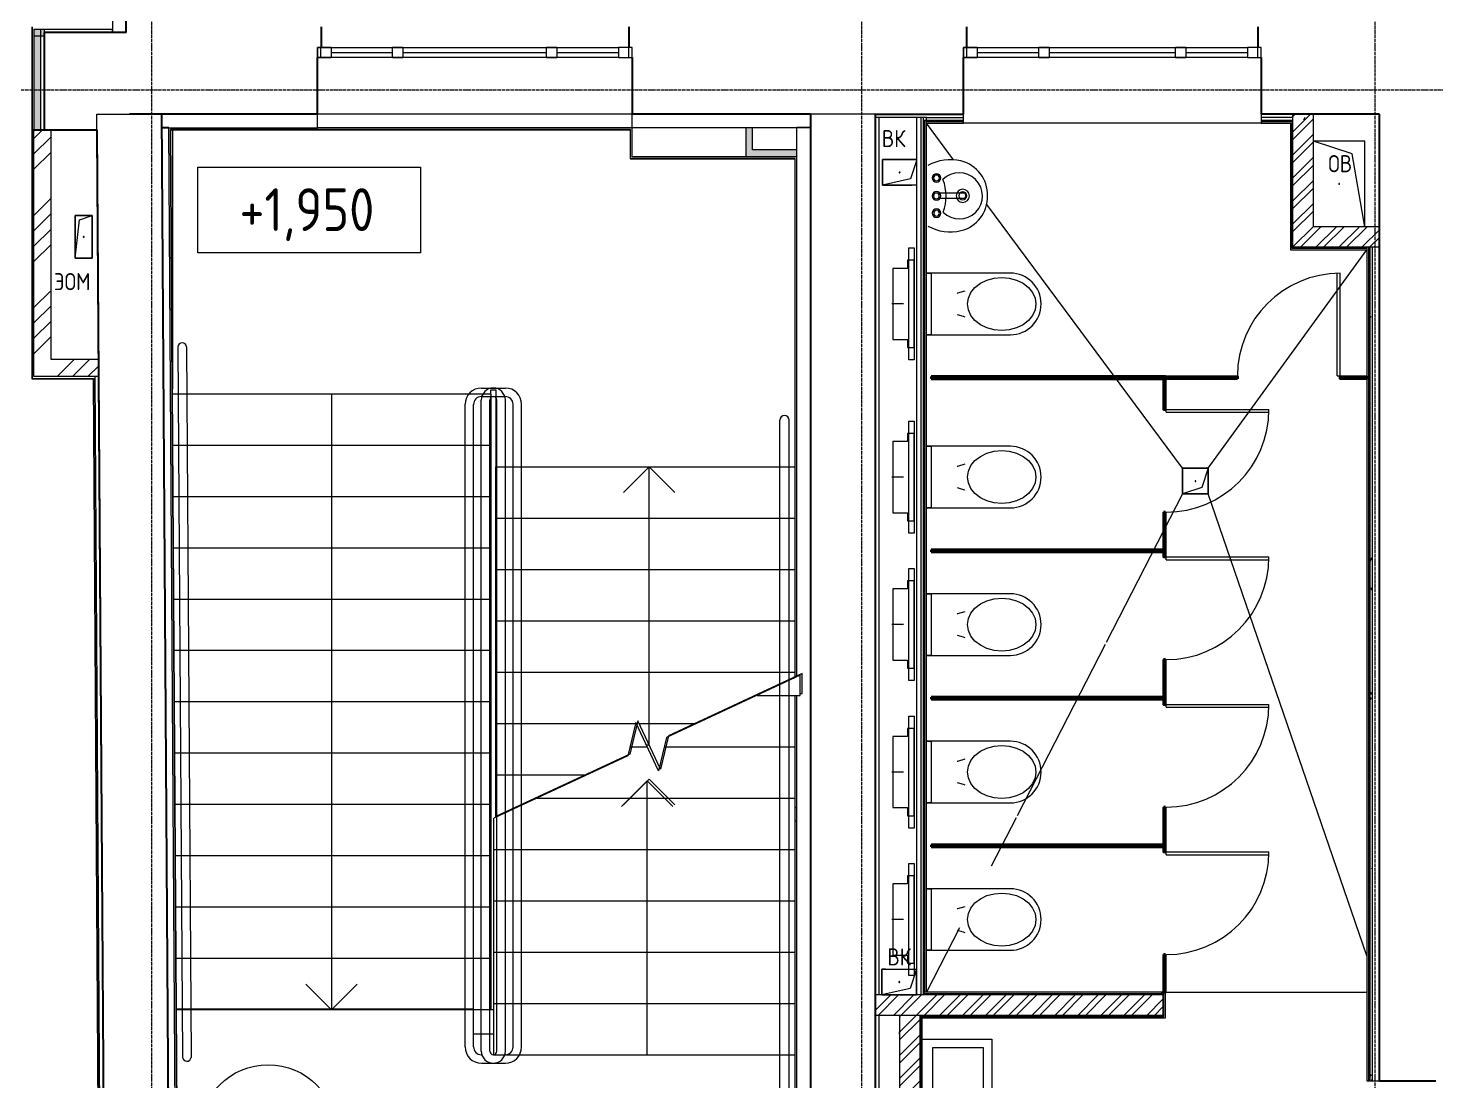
# Model space of a CAD drawing. Header units: millimetres. Extents: x -42533 to 645315, y 3457 to 82611.
# Drawn here: x 152617 to 160845, y 45948 to 52100 of the extents above; entities that cross this region are included whole.
import ezdxf

# ---------------------------------------------------------------- set-up
doc = ezdxf.new("R2010")
doc.units = ezdxf.units.MM
doc.linetypes.add('ADSK_Линия сетки', pattern=[25, 20, -2.5, 0, -2.5])
for name, color, linetype, lineweight in [('_ Окна', 7, 'Continuous', 9), ('Аннотация', 7, 'Continuous', 18), ('Двери', 7, 'Continuous', 9), ('Двери открывание', 7, 'Continuous', 9), ('Лестницы', 7, 'Continuous', 9), ('Обобщенные модели', 7, 'Continuous', 18), ('Окна', 7, 'Continuous', 9), ('Оси', 253, 'Continuous', 9), ('Отметки', 7, 'Continuous', 9), ('Перекрытие', 7, 'Continuous', 18), ('Сантехника', 7, 'Continuous', 18), ('Стены внутренние', 7, 'Continuous', 18), ('Стены несущие', 7, 'Continuous', 30), ('Стены отделка', 7, 'Continuous', 30), ('Стены штриховка', 7, 'Continuous', 9), ('Стрелки вверх', 7, 'Continuous', 18), ('ШТРИХОВКА', 252, 'Continuous', 15)]:
    doc.layers.add(name, color=color, linetype=linetype, lineweight=lineweight)
doc.layers.add('Линии', color=7, linetype='Continuous', lineweight=9, true_color=0x00a600)
doc.styles.add('GOST Common_1', font='GOST_Common.ttf', dxfattribs={"width": 0.9, "height": 250})
doc.styles.add('GOST Common_5', font='GOST_Common.ttf', dxfattribs={"width": 0.9, "height": 200})
pattern_1 = [(45, (686.36, 338.7), (-67.35192, 67.35192), []), (45, (731.26, 338.7), (-67.35192, 67.35192), [])]
pattern_2 = [(0, (686.36, 338.7), (406.4, 101.6), [33.528, -271.272, 33.528, -271.272, -1625.6]), (0, (686.36, 338.7), (406.4, 101.6), [-609.6, 33.528, -576.072, 33.528, -271.272, -711.2]), (0, (686.36, 338.7), (406.4, 101.6), [-1524, 33.528, -169.672, 33.528, -474.472]), (120, (838.76, 389.5), (-291.1882, 301.15272), [33.528, -271.272, 33.528, -271.272, -1625.6]), (120, (838.76, 389.5), (-291.1882, 301.15272), [-609.6, 33.528, -576.072, 33.528, -271.272, -711.2]), (120, (838.76, 389.5), (-291.1882, 301.15272), [-1524, 33.528, -169.672, 33.528, -474.472]), (240, (889.56, 592.7), (-115.2118, -402.75272), [33.528, -271.272, 33.528, -271.272, -1625.6]), (240, (889.56, 592.7), (-115.2118, -402.75272), [-609.6, 33.528, -576.072, 33.528, -271.272, -711.2]), (240, (889.56, 592.7), (-115.2118, -402.75272), [-1524, 33.528, -169.672, 33.528, -474.472])]

# ---------------------------------------------------------------- blocks, each defined once
blk = doc.blocks.new('План 2 этажа')
h = blk.add_hatch()
h.set_pattern_fill('ANSI32', color=8, scale=10)
h.set_pattern_definition(pattern_1)
h.paths.add_polyline_path([(10476.357, 19783.233), (10476.357, 20441.225), (10356.357, 20441.225), (10356.357, 19663.233), (10861.357, 19663.233), (10861.357, 19783.233)])
h = blk.add_hatch()
h.set_pattern_fill('ANSI34', color=8, scale=20)
h.set_pattern_definition([(45, (686.36, 338.7), (-269.408, 269.408), []), (45, (776.16, 338.7), (-269.408, 269.408), []), (45, (865.96, 338.7), (-269.408, 269.408), []), (45, (955.77, 338.7), (-269.408, 269.408), [])])
h.paths.add_polyline_path([(3097.656, 19006.7), (3097.656, 20348.7), (2997.656, 20348.7), (2997.656, 18906.7), (3375.126, 18906.7), (3374.474, 19006.7)])
h = blk.add_hatch()
h.set_pattern_fill('ANSI32', color=8, scale=10)
h.set_pattern_definition(pattern_1)
h.paths.add_polyline_path([(8176.357, 15173.805), (8056.357, 15173.805), (8056.357, 13006.964), (8176.357, 13006.964)])
h.paths.add_polyline_path([(9596.357, 15173.805), (9596.357, 15293.79), (7916.357, 15293.79), (7916.357, 15173.805)])
at = {"layer": 'Стены внутренние'}
h = blk.add_hatch(color=8, dxfattribs=at)
h.dxf.hatch_style = 1
h.paths.add_polyline_path([(3057.656, 20938.7), (3037.656, 20938.7), (3037.656, 20898.7), (3057.656, 20898.7)])
h.paths.add_polyline_path([(3037.656, 20938.7), (2997.656, 20938.7), (2997.656, 20348.7), (3037.656, 20348.7)])
at = {"layer": 'Стены внутренние', "lineweight": 9}
h = blk.add_hatch(dxfattribs=at)
h.set_pattern_fill('FP_6', color=8, style=0, pattern_type=2)
h.set_pattern_definition(pattern_2)
h.paths.add_polyline_path([(8216.246, 20406.225), (8430.481, 20406.225), (8430.481, 20421.225), (8216.246, 20421.225)])
h.paths.add_polyline_path([(10427.357, 20406.225), (10427.357, 20421.225), (10170.481, 20421.225), (10170.481, 20406.225), (10292.286, 20406.225)])
at = {"layer": 'Стены внутренние'}
for points in [[(7157.768, 20231.725), (7197.768, 20231.725), (7197.768, 20361.225), (7157.768, 20361.225)], [(7157.768, 20191.725), (7456.357, 20191.725), (7456.357, 20231.725), (7157.768, 20231.725)]]:
    blk.add_hatch(color=8, dxfattribs=at).paths.add_polyline_path(points)
at = {"layer": 'Стены внутренние', "lineweight": 9}
h = blk.add_hatch(dxfattribs=at)
h.set_pattern_fill('FP_6', color=8, style=0, pattern_type=2)
h.set_pattern_definition(pattern_2)
h.paths.add_polyline_path([(10815.728, 13024.464), (10821.357, 13024.464), (10821.357, 13950.964), (10806.357, 13950.964), (10806.357, 13024.464)])
h.paths.add_polyline_path([(10806.357, 14790.964), (10821.357, 14791.964), (10821.357, 19734.233), (10806.357, 19734.233), (10806.357, 14940.854)])
at = {"layer": '_ Окна', "color": 8, "lineweight": 18}
for p, q in [((4654.065, 20771.225), (4654.065, 20831.225)), ((4654.065, 20831.225), (4734.065, 20831.225)), ((4734.065, 20831.225), (4734.065, 20771.225)), ((5094.065, 20771.225), (5094.065, 20831.225)), ((5094.065, 20831.225), (5154.065, 20831.225)), ((5154.065, 20831.225), (5154.065, 20771.225)), ((5994.065, 20771.225), (5994.065, 20831.225)), ((5994.065, 20831.225), (6054.065, 20831.225)), ((6054.065, 20831.225), (6054.065, 20771.225)), ((6414.065, 20831.225), (6414.065, 20771.225)), ((6494.065, 20831.225), (6414.065, 20831.225)), ((6494.065, 20771.225), (6494.065, 20831.225)), ((8430.481, 20771.225), (8430.481, 20831.225)), ((8430.481, 20831.225), (8510.481, 20831.225)), ((8510.481, 20831.225), (8510.481, 20771.225)), ((8870.481, 20771.225), (8870.481, 20831.225)), ((8870.481, 20831.225), (8930.481, 20831.225)), ((8930.481, 20831.225), (8930.481, 20771.225)), ((9670.481, 20771.225), (9670.481, 20831.225)), ((9670.481, 20831.225), (9730.481, 20831.225)), ((9730.481, 20831.225), (9730.481, 20771.225)), ((10090.481, 20831.225), (10090.481, 20771.225)), ((10170.481, 20831.225), (10090.481, 20831.225)), ((10170.481, 20771.225), (10170.481, 20831.225)), ((4734.065, 20771.225), (4654.065, 20771.225)), ((5154.065, 20771.225), (5094.065, 20771.225)), ((6054.065, 20771.225), (5994.065, 20771.225)), ((6414.065, 20771.225), (6494.065, 20771.225)), ((8510.481, 20771.225), (8430.481, 20771.225)), ((8930.481, 20771.225), (8870.481, 20771.225)), ((9730.481, 20771.225), (9670.481, 20771.225)), ((10090.481, 20771.225), (10170.481, 20771.225))]:
    blk.add_line(p, q, dxfattribs=at)
at = {"layer": '_ Окна', "color": 8}
for p, q in [((4674.065, 20771.225), (4674.065, 20831.225)), ((6474.065, 20771.225), (6474.065, 20831.225)), ((8450.481, 20771.225), (8450.481, 20831.225)), ((10150.481, 20771.225), (10150.481, 20831.225)), ((4734.065, 20801.225), (5094.065, 20801.225)), ((5154.065, 20801.225), (5994.065, 20801.225)), ((6054.065, 20801.225), (6414.065, 20801.225)), ((8510.481, 20801.225), (8870.481, 20801.225)), ((8930.481, 20801.225), (9670.481, 20801.225)), ((9730.481, 20801.225), (10090.481, 20801.225))]:
    blk.add_line(p, q, dxfattribs=at)
at = {"layer": 'Аннотация', "color": 8, "lineweight": 20}
for p, q in [((3956.18, 19631.29), (3956.18, 20131.29)), ((3956.18, 20131.29), (5256.18, 20131.29)), ((5256.18, 20131.29), (5256.18, 19631.29)), ((5256.18, 19631.29), (3956.18, 19631.29))]:
    blk.add_line(p, q, dxfattribs=at)
at = {"layer": 'Двери', "color": 8}
for p, q in [((10615.493, 18910.782), (10615.493, 19510.782)), ((10631.493, 18910.782), (10631.493, 19510.782)), ((10615.493, 18910.782), (10631.493, 18910.782)), ((9615.357, 18698.79), (9615.357, 18714.79)), ((9615.357, 18714.79), (10215.357, 18714.79)), ((9615.357, 18698.79), (10215.357, 18698.79)), ((10215.357, 18698.79), (10215.357, 18714.79)), ((9615.357, 17836.79), (9615.357, 17852.79)), ((9615.357, 17852.79), (10215.357, 17852.79)), ((9615.357, 17836.79), (10215.357, 17836.79)), ((10215.357, 17836.79), (10215.357, 17852.79)), ((9615.357, 16974.79), (9615.357, 16990.79)), ((9615.357, 16990.79), (10215.357, 16990.79)), ((9615.357, 16974.79), (10215.357, 16974.79)), ((10215.357, 16974.79), (10215.357, 16990.79)), ((9615.357, 16112.79), (9615.357, 16128.79)), ((9615.357, 16128.79), (10215.357, 16128.79)), ((10215.357, 16112.79), (10215.357, 16128.79)), ((9615.357, 16112.79), (10215.357, 16112.79))]:
    blk.add_line(p, q, dxfattribs=at)
at = {"layer": 'Двери открывание', "color": 8}
for centre, start, end in [((10631.493, 18910.782), 90, 180), ((9615.357, 18714.79), 270, 0), ((9615.357, 17852.79), 270, 0), ((9615.357, 16990.79), 270, 0), ((9615.357, 16128.79), 270, 0)]:
    blk.add_arc(centre, 600, start, end, dxfattribs=at)
at = {"layer": 'Лестницы', "color": 8}
for p, q in [((3807.71, 20349.232), (3807.71, 18834.961)), ((5667.155, 18805.242), (3807.903, 18805.242)), ((5667.155, 18805.242), (3807.903, 18805.242)), ((5667.155, 18829.38), (5697.768, 18829.38)), ((5667.155, 18805.242), (5667.155, 18829.38)), ((5667.155, 18805.242), (5667.155, 18505.242)), ((5697.768, 18829.38), (5697.768, 18378.939)), ((5667.155, 18505.242), (3809.854, 18505.242)), ((5667.155, 18505.242), (3809.854, 18505.242)), ((5667.155, 18505.242), (5667.155, 18205.242)), ((5697.768, 18378.939), (7444.357, 18378.939)), ((5697.768, 18078.939), (5697.768, 18378.939)), ((5697.768, 18378.939), (7444.357, 18378.939)), ((5667.155, 18205.242), (3811.805, 18205.242)), ((5667.155, 18205.242), (3811.805, 18205.242)), ((5667.155, 18205.242), (5667.155, 17905.242)), ((5697.768, 17778.939), (5697.768, 18078.939)), ((5697.768, 18078.939), (7444.357, 18078.939)), ((5697.768, 18078.939), (7444.357, 18078.939)), ((5667.155, 17905.242), (3813.756, 17905.242)), ((5667.155, 17905.242), (3813.756, 17905.242)), ((5667.155, 17905.242), (5667.155, 17605.242)), ((5697.768, 17478.939), (5697.768, 17778.939)), ((5697.768, 17778.939), (7444.357, 17778.939)), ((5697.768, 17778.939), (7444.357, 17778.939)), ((5667.155, 17605.242), (3815.708, 17605.242)), ((5667.155, 17605.242), (3815.708, 17605.242)), ((5667.155, 17605.242), (5667.155, 17305.242)), ((5697.768, 17178.939), (5697.768, 17478.939)), ((5697.768, 17478.939), (7444.357, 17478.939)), ((5697.768, 17478.939), (7444.357, 17478.939)), ((5667.155, 17305.242), (3817.659, 17305.242)), ((5667.155, 17305.242), (3817.659, 17305.242)), ((5667.155, 17305.242), (5667.155, 17005.242)), ((5697.768, 16878.939), (5697.768, 17178.939)), ((5697.768, 17178.939), (7444.357, 17178.939)), ((5697.768, 17178.939), (7444.357, 17178.939)), ((7476.357, 17161.284), (6694.646, 16796.766)), ((7487.768, 17171.284), (6706.056, 16806.766)), ((7476.357, 17043.939), (7476.357, 17161.284)), ((7487.768, 17053.939), (7487.768, 17171.284)), ((7224.709, 17043.939), (7476.357, 17043.939)), ((7224.709, 17043.939), (7476.357, 17043.939)), ((7236.12, 17053.939), (7246.155, 17053.939)), ((7236.12, 17053.939), (7246.155, 17053.939)), ((7476.357, 17053.939), (7487.768, 17053.939)), ((7476.357, 17053.939), (7487.768, 17053.939)), ((5667.155, 17005.242), (3819.61, 17005.242)), ((5667.155, 17005.242), (3819.61, 17005.242)), ((5667.155, 17005.242), (5667.155, 16705.242)), ((5697.768, 16578.939), (5697.768, 16878.939)), ((5697.768, 16878.939), (6513.717, 16878.939)), ((5697.768, 16878.939), (6513.717, 16878.939)), ((6515.323, 16885.55), (6468.069, 16691.112)), ((6526.734, 16895.55), (6479.479, 16701.112)), ((6647.391, 16602.328), (6515.323, 16885.55)), ((6518.406, 16878.939), (6522.697, 16878.939)), ((6518.406, 16878.939), (6522.697, 16878.939)), ((6658.802, 16612.328), (6526.734, 16895.55)), ((6534.479, 16878.939), (6860.831, 16878.939)), ((6534.479, 16878.939), (6860.831, 16878.939)), ((6694.646, 16796.766), (6647.391, 16602.328)), ((6706.056, 16806.766), (6658.802, 16612.328)), ((5667.155, 16705.242), (3821.561, 16705.242)), ((5667.155, 16705.242), (3821.561, 16705.242)), ((5667.155, 16705.242), (5667.155, 16405.242)), ((6480.908, 16743.939), (6581.357, 16743.939)), ((6480.908, 16743.939), (6581.357, 16743.939)), ((6576.694, 16753.939), (6592.768, 16753.939)), ((6576.694, 16753.939), (6592.768, 16753.939)), ((6681.807, 16743.939), (7444.357, 16743.939)), ((6681.807, 16743.939), (7444.357, 16743.939)), ((6468.069, 16691.112), (5686.357, 16326.594)), ((6479.479, 16701.112), (5697.768, 16336.594)), ((5697.768, 16336.594), (5697.768, 16578.939)), ((5697.768, 16578.939), (6217.479, 16578.939)), ((5697.768, 16578.939), (6217.479, 16578.939)), ((5667.155, 16405.242), (3823.512, 16405.242)), ((5667.155, 16405.242), (3823.512, 16405.242)), ((5667.155, 16405.242), (5667.155, 16105.242)), ((5938.005, 16443.939), (7444.357, 16443.939)), ((5938.005, 16443.939), (7444.357, 16443.939)), ((5949.416, 16453.939), (5959.45, 16453.939)), ((5949.416, 16453.939), (5959.45, 16453.939)), ((5686.357, 16143.939), (5686.357, 16326.594)), ((5697.768, 16331.914), (5697.768, 16336.594)), ((5686.357, 15843.939), (5686.357, 16143.939)), ((5686.357, 16143.939), (7444.357, 16143.939)), ((5686.357, 16143.939), (7444.357, 16143.939)), ((5667.155, 16105.242), (3825.463, 16105.242)), ((5667.155, 16105.242), (3825.463, 16105.242)), ((5667.155, 16105.242), (5667.155, 15805.242)), ((5667.155, 15805.242), (3827.414, 15805.242)), ((5667.155, 15805.242), (3827.414, 15805.242)), ((5667.155, 15805.242), (5667.155, 15505.242)), ((5686.357, 15543.939), (5686.357, 15843.939)), ((5686.357, 15843.939), (7444.357, 15843.939)), ((5686.357, 15843.939), (7444.357, 15843.939)), ((5667.155, 15505.242), (3829.365, 15505.242)), ((5667.155, 15505.242), (3829.365, 15505.242)), ((5667.155, 15505.242), (5667.155, 15205.242)), ((5686.357, 15243.939), (5686.357, 15543.939)), ((5686.357, 15543.939), (7444.357, 15543.939)), ((5686.357, 15543.939), (7444.357, 15543.939)), ((5686.357, 14943.939), (5686.357, 15243.939)), ((5686.357, 15243.939), (7444.357, 15243.939)), ((5686.357, 15243.939), (7444.357, 15243.939)), ((5667.155, 15205.242), (3831.316, 15205.242)), ((5686.357, 14943.939), (7444.357, 14943.939)), ((5686.357, 14943.939), (7444.357, 14943.939))]:
    blk.add_line(p, q, dxfattribs=at)
at = {"layer": 'Линии', "color": 8}
for p, q in [((3839.116, 19080.117), (3866.107, 14930.078)), ((3889.113, 19080.636), (3916.12, 14928.087)), ((5612.155, 18790.238), (5749.772, 18790.238)), ((5612.768, 18840.239), (5752.768, 18840.239)), ((5517.768, 14988.939), (5517.768, 18745.239)), ((5567.155, 14989.167), (5567.155, 18744.783)), ((5797.768, 14989.167), (5797.768, 18745.011)), ((5847.768, 14988.939), (5847.768, 18745.239)), ((7357.768, 14680.734), (7357.768, 18652.144)), ((7411.357, 14680.734), (7411.357, 18652.144)), ((5612.383, 14943.939), (5615.152, 14943.939)), ((5612.768, 14893.939), (5752.768, 14893.939)), ((5642.768, 14893.939), (5752.768, 14893.939)), ((5749.772, 14943.939), (5752.54, 14943.939))]:
    blk.add_line(p, q, dxfattribs=at)
at = {"layer": 'Линии', "color": 8, "lineweight": 18}
for p, q in [((5612.155, 14964.245), (5612.155, 18769.933)), ((5662.155, 14964.245), (5662.155, 18770.238)), ((5702.768, 14964.245), (5702.768, 18770.238)), ((5752.768, 14964.245), (5752.768, 18769.933))]:
    blk.add_line(p, q, dxfattribs=at)
at = {"layer": 'Линии', "color": 8}
blk.add_circle((4366.318, 14485.261), 400, dxfattribs=at)
for centre, radius, start, end in [((3864.116, 19080.242), 25, 0.9050229, 180.3726316), ((5612.768, 18745.239), 95, 90, 180), ((5612.382, 18745.011), 45.228, 90.288514, 180.288514), ((5682.462, 18769.933), 70.306, 0, 180), ((5682.462, 18770.238), 20.306, 0, 180), ((5752.54, 18745.011), 45.228, 0, 90), ((5752.768, 18745.239), 95, 0, 90), ((7384.563, 18652.144), 26.795, 0, 180), ((5612.768, 14988.939), 95, 180, 270), ((5612.383, 14989.167), 45.228, 180, 270), ((5752.54, 14989.167), 45.228, 270, 0), ((5752.768, 14988.939), 95, 270, 0), ((3891.213, 14930.242), 25, 180.3726316, 355.0572316), ((5682.462, 14964.245), 70.306, 180, 0), ((5682.462, 14964.245), 20.306, 180, 0)]:
    blk.add_arc(centre, radius, start, end, dxfattribs=at)
at = {"layer": 'Обобщенные модели', "color": 8}
for p, q in [((10776.357, 20283.233), (10476.357, 20283.233)), ((10701.357, 20208.233), (10476.357, 20283.233)), ((10776.357, 20283.233), (10476.357, 20283.233)), ((10776.357, 19783.233), (10776.357, 20283.233)), ((10776.357, 19783.233), (10776.357, 20283.233)), ((7956.357, 20025.7), (7956.357, 20175.7)), ((7956.357, 20175.7), (8156.357, 20175.7)), ((8156.357, 20175.7), (7956.357, 20175.7)), ((7956.357, 20175.7), (7956.357, 20025.7)), ((8156.357, 20168.534), (8121.246, 20063.2)), ((10776.357, 19783.233), (10701.357, 20208.233)), ((8121.246, 20063.2), (7956.357, 20025.7)), ((8156.357, 20025.7), (7956.357, 20025.7)), ((7956.357, 20025.7), (8128.241, 20025.7)), ((3238.211, 19598.7), (3238.211, 19848.7)), ((3238.211, 19848.7), (3338.211, 19848.7)), ((3338.211, 19848.7), (3238.211, 19848.7)), ((3238.211, 19848.7), (3238.211, 19598.7)), ((3263.211, 19823.7), (3338.211, 19848.7)), ((3338.211, 19848.7), (3338.211, 19598.7)), ((3338.211, 19598.7), (3338.211, 19848.7)), ((3238.211, 19598.7), (3263.211, 19823.7)), ((3338.211, 19598.7), (3238.211, 19598.7)), ((3238.211, 19598.7), (3338.211, 19598.7)), ((9711.357, 18221.225), (9711.357, 18371.225)), ((9711.357, 18371.225), (9861.357, 18371.225)), ((9861.357, 18371.225), (9711.357, 18371.225)), ((9711.357, 18371.225), (9711.357, 18221.225)), ((9861.357, 18371.225), (9823.857, 18258.725)), ((9861.357, 18371.225), (9861.357, 18221.225)), ((9861.357, 18221.225), (9861.357, 18371.225)), ((9823.857, 18258.725), (9711.357, 18221.225)), ((9861.357, 18221.225), (9711.357, 18221.225)), ((9711.357, 18221.225), (9861.357, 18221.225)), ((7953.974, 15293.79), (7953.974, 15443.79)), ((7953.974, 15443.79), (7973.974, 15443.79)), ((7973.974, 15443.79), (7953.974, 15443.79)), ((7953.974, 15443.79), (7953.974, 15293.79)), ((8156.357, 15443.775), (8118.862, 15331.29)), ((8156.362, 15443.775), (8156.362, 15293.79)), ((8156.362, 15293.79), (8156.362, 15443.775)), ((8118.862, 15331.29), (7953.974, 15293.79))]:
    blk.add_line(p, q, dxfattribs=at)
at = {"layer": 'Обобщенные модели', "color": 8, "lineweight": 40}
for p, q in [((9611.357, 18906.79), (8241.357, 18906.79)), ((8241.357, 18906.79), (8241.357, 18894.79)), ((8241.357, 18894.79), (9611.357, 18894.79)), ((9611.357, 18894.79), (9611.357, 18906.79)), ((9611.357, 18114.79), (9599.357, 18114.79)), ((9611.357, 17894.79), (8241.357, 17894.79)), ((8241.357, 17894.79), (8241.357, 17882.79)), ((8241.357, 17882.79), (9611.357, 17882.79)), ((9611.357, 17882.79), (9611.357, 17894.79)), ((9611.357, 17252.79), (9599.357, 17252.79)), ((9611.357, 17032.79), (8241.357, 17032.79)), ((8241.357, 17032.79), (8241.357, 17020.79)), ((9611.357, 17020.79), (9611.357, 17032.79)), ((8241.357, 17020.79), (9611.357, 17020.79)), ((9611.357, 16390.79), (9599.357, 16390.79)), ((9611.357, 16170.79), (8241.357, 16170.79)), ((8241.357, 16170.79), (8241.357, 16158.79)), ((8241.357, 16158.79), (9611.357, 16158.79)), ((9611.357, 16158.79), (9611.357, 16170.79)), ((9611.357, 15528.79), (9599.357, 15528.79))]:
    blk.add_line(p, q, dxfattribs=at)
for points in [[(9611.357, 18714.79), (9611.357, 18894.79), (9599.357, 18894.79), (9599.357, 18714.79)], [(10031.493, 18894.782), (9611.357, 18894.782), (9611.357, 18906.782), (10031.493, 18906.782)], [(10631.493, 18906.782), (10788.492, 18906.782), (10788.492, 18894.782), (10631.493, 18894.782)], [(9611.357, 17852.79), (9611.357, 17894.79), (9599.357, 17894.79), (9599.357, 17852.79)], [(9611.357, 16990.79), (9611.357, 17032.79), (9599.357, 17032.79), (9599.357, 16990.79)], [(9611.357, 16128.79), (9611.357, 16170.79), (9599.357, 16170.79), (9599.357, 16128.79)]]:
    blk.add_lwpolyline(points, close=True, dxfattribs=at)
for points in [[(9599.357, 18114.79), (9599.357, 17894.79), (9611.357, 17894.79), (9611.357, 18114.79)], [(9599.357, 17252.79), (9599.357, 17032.79), (9611.357, 17032.79), (9611.357, 17252.79)], [(9599.357, 16390.79), (9599.357, 16170.79), (9611.357, 16170.79), (9611.357, 16390.79)], [(9599.357, 15528.79), (9599.357, 15308.79), (9611.357, 15308.79), (9611.357, 15528.79)]]:
    blk.add_lwpolyline(points, dxfattribs=at)
at = {"layer": 'Обобщенные модели', "color": 8}
for centre, start, end in [((8057.552, 20100.7), 0, 180), ((8057.552, 20100.7), 120, 180), ((8057.552, 20100.7), 180, 0), ((8057.552, 20100.7), 240, 345), ((8057.552, 20100.7), 15, 90), ((10626.357, 20033.233), 0, 180), ((10626.357, 20033.233), 60, 180), ((10626.357, 20033.233), 180, 0), ((10626.357, 20033.233), 180, 285), ((10626.357, 20033.233), 15, 30), ((3288.211, 19723.7), 0, 180), ((3288.211, 19723.7), 180, 0), ((3288.211, 19723.7), 60, 165), ((3288.211, 19723.7), 195, 270), ((3288.211, 19723.7), 300, 0), ((9786.357, 18296.225), 0, 180), ((9786.357, 18296.225), 120, 180), ((9786.357, 18296.225), 180, 0), ((9786.357, 18296.225), 240, 345), ((9786.357, 18296.225), 15, 90), ((8055.168, 15368.79), 0, 180), ((8055.168, 15368.79), 120, 180), ((8055.168, 15368.79), 180, 0), ((8055.168, 15368.79), 240, 345), ((8055.168, 15368.79), 15, 90)]:
    blk.add_arc(centre, 2.5, start, end, dxfattribs=at)
at = {"layer": 'Окна', "color": 8}
for p, q in [((4654.065, 20831.225), (4654.065, 20771.225)), ((4734.065, 20831.225), (4654.065, 20831.225)), ((4734.065, 20831.225), (5094.065, 20831.225)), ((5154.065, 20831.225), (5094.065, 20831.225)), ((5154.065, 20831.225), (5994.065, 20831.225)), ((6054.065, 20831.225), (5994.065, 20831.225)), ((6054.065, 20831.225), (6414.065, 20831.225)), ((6494.065, 20831.225), (6414.065, 20831.225)), ((6494.065, 20771.225), (6494.065, 20831.225)), ((8430.481, 20831.225), (8430.481, 20771.225)), ((8510.481, 20831.225), (8430.481, 20831.225)), ((8510.481, 20831.225), (8870.481, 20831.225)), ((8930.481, 20831.225), (8870.481, 20831.225)), ((8930.481, 20831.225), (9670.481, 20831.225)), ((9730.481, 20831.225), (9670.481, 20831.225)), ((9730.481, 20831.225), (10090.481, 20831.225)), ((10170.481, 20831.225), (10090.481, 20831.225)), ((10170.481, 20771.225), (10170.481, 20831.225)), ((4654.065, 20771.225), (4734.065, 20771.225)), ((5094.065, 20771.225), (4734.065, 20771.225)), ((5094.065, 20771.225), (5154.065, 20771.225)), ((5994.065, 20771.225), (5154.065, 20771.225)), ((5994.065, 20771.225), (6054.065, 20771.225)), ((6414.065, 20771.225), (6054.065, 20771.225)), ((6414.065, 20771.225), (6494.065, 20771.225)), ((8430.481, 20771.225), (8510.481, 20771.225)), ((8870.481, 20771.225), (8510.481, 20771.225)), ((8870.481, 20771.225), (8930.481, 20771.225)), ((9670.481, 20771.225), (8930.481, 20771.225)), ((9670.481, 20771.225), (9730.481, 20771.225)), ((10090.481, 20771.225), (9730.481, 20771.225)), ((10090.481, 20771.225), (10170.481, 20771.225))]:
    blk.add_line(p, q, dxfattribs=at)
at = {"layer": 'Оси', "color": 8, "linetype": 'ADSK_Линия сетки'}
for p, q in [((3685.923, -4690.674), (3685.923, 44561.698)), ((7835.923, -4690.674), (7835.923, 22196.433)), ((10835.923, -4690.674), (10835.923, 22196.433)), ((-9428.371, 20583.7), (56691.21, 20583.7))]:
    blk.add_line(p, q, dxfattribs=at)
at = {"layer": 'Перекрытие', "color": 8}
for p, q in [((8213.746, 20404.725), (8213.746, 20421.391)), ((8372.688, 20174.159), (8213.746, 20388.225)), ((9711.357, 18371.225), (8566.391, 19913.278)), ((9861.357, 18371.225), (10788.357, 19648.233)), ((9711.357, 18221.225), (9264.797, 17352.79)), ((10788.357, 15521.398), (9861.357, 18221.225)), ((9258.626, 17340.79), (8744.414, 16340.79)), ((8738.243, 16328.79), (8592.43, 16045.225)), ((8407.313, 15685.224), (8213.746, 15308.79)), ((9585.357, 15308.79), (10788.357, 15308.79)), ((5567.155, 15210.242), (3831.284, 15210.242)), ((5567.155, 15063.939), (5567.155, 15210.242)), ((5686.357, 15205.242), (5567.155, 15205.242)), ((5686.357, 15063.939), (5567.155, 15063.939))]:
    blk.add_line(p, q, dxfattribs=at)
at = {"layer": 'Сантехника', "color": 8}
for p, q in [((8437.575, 19978.737), (8293.372, 19978.737)), ((8437.575, 19948.737), (8293.372, 19948.737)), ((8102.357, 19586.79), (8102.357, 19539.79)), ((8142.357, 19586.79), (8102.357, 19586.79)), ((8111.357, 19004.29), (8111.357, 19659.29)), ((8111.357, 19659.29), (8142.357, 19659.29)), ((8142.357, 19659.29), (8142.357, 19004.29)), ((8142.357, 19076.79), (8142.357, 19586.79)), ((8017.357, 19539.79), (8017.357, 19123.79)), ((8102.357, 19539.79), (8017.357, 19539.79)), ((8198.517, 19511.79), (8196.357, 19511.79)), ((8196.357, 19511.79), (8198.517, 19511.79)), ((8704.434, 19511.79), (8213.746, 19511.79)), ((8213.746, 19511.79), (8241.357, 19511.79)), ((8241.357, 19511.79), (8241.357, 19151.79)), ((8079.057, 19331.79), (8011.057, 19331.79)), ((8017.357, 19123.79), (8102.357, 19123.79)), ((8102.357, 19123.79), (8102.357, 19076.79)), ((8196.357, 19151.79), (8198.517, 19151.79)), ((8198.517, 19151.79), (8196.357, 19151.79)), ((8213.746, 19151.79), (8704.434, 19151.79)), ((8241.357, 19151.79), (8213.746, 19151.79)), ((8102.357, 19076.79), (8142.357, 19076.79)), ((8142.357, 19004.29), (8111.357, 19004.29)), ((8111.357, 17992.29), (8111.357, 18647.29)), ((8111.357, 18647.29), (8142.357, 18647.29)), ((8142.357, 18647.29), (8142.357, 17992.29)), ((8017.357, 18527.79), (8017.357, 18111.79)), ((8102.357, 18527.79), (8017.357, 18527.79)), ((8102.357, 18574.79), (8102.357, 18527.79)), ((8142.357, 18574.79), (8102.357, 18574.79)), ((8142.357, 18064.79), (8142.357, 18574.79)), ((8198.517, 18499.79), (8196.357, 18499.79)), ((8196.357, 18499.79), (8198.517, 18499.79)), ((8704.434, 18499.79), (8213.746, 18499.79)), ((8213.746, 18499.79), (8241.357, 18499.79)), ((8241.357, 18499.79), (8241.357, 18139.79)), ((8079.057, 18319.79), (8011.057, 18319.79)), ((8017.357, 18111.79), (8102.357, 18111.79)), ((8102.357, 18111.79), (8102.357, 18064.79)), ((8196.357, 18139.79), (8198.517, 18139.79)), ((8198.517, 18139.79), (8196.357, 18139.79)), ((8213.746, 18139.79), (8704.434, 18139.79)), ((8241.357, 18139.79), (8213.746, 18139.79)), ((8102.357, 18064.79), (8142.357, 18064.79)), ((8142.357, 17992.29), (8111.357, 17992.29)), ((8111.357, 17130.29), (8111.357, 17785.29)), ((8111.357, 17785.29), (8142.357, 17785.29)), ((8142.357, 17785.29), (8142.357, 17130.29)), ((8102.357, 17712.79), (8102.357, 17665.79)), ((8142.357, 17712.79), (8102.357, 17712.79)), ((8142.357, 17202.79), (8142.357, 17712.79)), ((8017.357, 17665.79), (8017.357, 17249.79)), ((8102.357, 17665.79), (8017.357, 17665.79)), ((8198.517, 17637.79), (8196.357, 17637.79)), ((8196.357, 17637.79), (8198.517, 17637.79)), ((8704.434, 17637.79), (8213.746, 17637.79)), ((8213.746, 17637.79), (8241.357, 17637.79)), ((8241.357, 17637.79), (8241.357, 17277.79)), ((8079.057, 17457.79), (8011.057, 17457.79)), ((8017.357, 17249.79), (8102.357, 17249.79)), ((8102.357, 17249.79), (8102.357, 17202.79)), ((8102.357, 17202.79), (8142.357, 17202.79)), ((8196.357, 17277.79), (8198.517, 17277.79)), ((8198.517, 17277.79), (8196.357, 17277.79)), ((8213.746, 17277.79), (8704.434, 17277.79)), ((8241.357, 17277.79), (8213.746, 17277.79)), ((8142.357, 17130.29), (8111.357, 17130.29)), ((8111.357, 16268.29), (8111.357, 16923.29)), ((8111.357, 16923.29), (8142.357, 16923.29)), ((8142.357, 16923.29), (8142.357, 16268.29)), ((8017.357, 16803.79), (8017.357, 16387.79)), ((8102.357, 16803.79), (8017.357, 16803.79)), ((8102.357, 16850.79), (8102.357, 16803.79)), ((8142.357, 16850.79), (8102.357, 16850.79)), ((8142.357, 16340.79), (8142.357, 16850.79)), ((8198.517, 16775.79), (8196.357, 16775.79)), ((8196.357, 16775.79), (8198.517, 16775.79)), ((8704.434, 16775.79), (8213.746, 16775.79)), ((8213.746, 16775.79), (8241.357, 16775.79)), ((8241.357, 16775.79), (8241.357, 16415.79)), ((8079.057, 16595.79), (8011.057, 16595.79)), ((8017.357, 16387.79), (8102.357, 16387.79)), ((8102.357, 16387.79), (8102.357, 16340.79)), ((8196.357, 16415.79), (8198.517, 16415.79)), ((8198.517, 16415.79), (8196.357, 16415.79)), ((8213.746, 16415.79), (8704.434, 16415.79)), ((8241.357, 16415.79), (8213.746, 16415.79)), ((8102.357, 16340.79), (8142.357, 16340.79)), ((8142.357, 16268.29), (8111.357, 16268.29)), ((8111.357, 15406.29), (8111.357, 16061.29)), ((8111.357, 16061.29), (8142.357, 16061.29)), ((8142.357, 16061.29), (8142.357, 15406.29)), ((8102.357, 15988.79), (8102.357, 15941.79)), ((8142.357, 15988.79), (8102.357, 15988.79)), ((8142.357, 15478.79), (8142.357, 15988.79)), ((8017.357, 15941.79), (8017.357, 15525.79)), ((8102.357, 15941.79), (8017.357, 15941.79)), ((8198.517, 15913.79), (8196.357, 15913.79)), ((8196.357, 15913.79), (8198.517, 15913.79)), ((8704.434, 15913.79), (8213.746, 15913.79)), ((8213.746, 15913.79), (8241.357, 15913.79)), ((8241.357, 15913.79), (8241.357, 15553.79)), ((8079.057, 15733.79), (8011.057, 15733.79)), ((8196.357, 15553.79), (8198.517, 15553.79)), ((8198.517, 15553.79), (8196.357, 15553.79)), ((8213.746, 15553.79), (8704.434, 15553.79)), ((8241.357, 15553.79), (8213.746, 15553.79)), ((8017.357, 15525.79), (8102.357, 15525.79)), ((8102.357, 15525.79), (8102.357, 15478.79)), ((8102.357, 15478.79), (8142.357, 15478.79)), ((8142.357, 15406.29), (8111.357, 15406.29)), ((8188.357, 15035.384), (8596.357, 15035.384)), ((8251.357, 14985.384), (8546.357, 14985.384)), ((8251.357, 13085.384), (8251.357, 14985.384)), ((8546.357, 14985.384), (8546.357, 13085.384)), ((8596.357, 15035.384), (8596.357, 13039.964))]:
    blk.add_line(p, q, dxfattribs=at)
at = {"layer": 'Сантехника', "color": 8, "flags": 128}
for points in [[(8453.857, 19331.79), (8458.872, 19366.281), (8473.664, 19399.042), (8497.491, 19428.431), (8529.159, 19452.974), (8567.081, 19471.44), (8609.353, 19482.904), (8653.857, 19486.79), (8698.362, 19482.904), (8740.634, 19471.44), (8778.555, 19452.974), (8810.224, 19428.431), (8834.051, 19399.042), (8848.843, 19366.281), (8853.857, 19331.79)], [(8437.63, 19406.786), (8396.229, 19394.065), (8393.581, 19393.529)], [(8393.581, 19270.051), (8429, 19260.129), (8437.63, 19256.794)], [(8853.857, 19331.79), (8848.843, 19297.299), (8834.051, 19264.538), (8810.224, 19235.149), (8778.555, 19210.606), (8740.634, 19192.14), (8698.362, 19180.676), (8653.857, 19176.79), (8609.353, 19180.676), (8567.081, 19192.14), (8529.159, 19210.606), (8497.491, 19235.149), (8473.664, 19264.538), (8458.872, 19297.299), (8453.857, 19331.79)], [(8453.857, 18319.79), (8458.872, 18354.281), (8473.664, 18387.042), (8497.491, 18416.431), (8529.159, 18440.974), (8567.081, 18459.44), (8609.353, 18470.904), (8653.857, 18474.79), (8698.362, 18470.904), (8740.634, 18459.44), (8778.555, 18440.974), (8810.224, 18416.431), (8834.051, 18387.042), (8848.843, 18354.281), (8853.857, 18319.79)], [(8437.63, 18394.786), (8396.229, 18382.065), (8393.581, 18381.529)], [(8853.857, 18319.79), (8848.843, 18285.299), (8834.051, 18252.538), (8810.224, 18223.149), (8778.555, 18198.606), (8740.634, 18180.14), (8698.362, 18168.676), (8653.857, 18164.79), (8609.353, 18168.676), (8567.081, 18180.14), (8529.159, 18198.606), (8497.491, 18223.149), (8473.664, 18252.538), (8458.872, 18285.299), (8453.857, 18319.79)], [(8393.581, 18258.051), (8429, 18248.129), (8437.63, 18244.794)], [(8453.857, 17457.79), (8458.872, 17492.281), (8473.664, 17525.042), (8497.491, 17554.431), (8529.159, 17578.974), (8567.081, 17597.44), (8609.353, 17608.904), (8653.857, 17612.79), (8698.362, 17608.904), (8740.634, 17597.44), (8778.555, 17578.974), (8810.224, 17554.431), (8834.051, 17525.042), (8848.843, 17492.281), (8853.857, 17457.79)], [(8437.63, 17532.786), (8396.229, 17520.065), (8393.581, 17519.529)], [(8853.857, 17457.79), (8848.843, 17423.299), (8834.051, 17390.538), (8810.224, 17361.149), (8778.555, 17336.606), (8740.634, 17318.14), (8698.362, 17306.676), (8653.857, 17302.79), (8609.353, 17306.676), (8567.081, 17318.14), (8529.159, 17336.606), (8497.491, 17361.149), (8473.664, 17390.538), (8458.872, 17423.299), (8453.857, 17457.79)], [(8393.581, 17396.051), (8429, 17386.129), (8437.63, 17382.794)], [(8453.857, 16595.79), (8458.872, 16630.281), (8473.664, 16663.042), (8497.491, 16692.431), (8529.159, 16716.974), (8567.081, 16735.44), (8609.353, 16746.904), (8653.857, 16750.79), (8698.362, 16746.904), (8740.634, 16735.44), (8778.555, 16716.974), (8810.224, 16692.431), (8834.051, 16663.042), (8848.843, 16630.281), (8853.857, 16595.79)], [(8437.63, 16670.786), (8396.229, 16658.065), (8393.581, 16657.529)], [(8853.857, 16595.79), (8848.843, 16561.299), (8834.051, 16528.538), (8810.224, 16499.149), (8778.555, 16474.606), (8740.634, 16456.14), (8698.362, 16444.676), (8653.857, 16440.79), (8609.353, 16444.676), (8567.081, 16456.14), (8529.159, 16474.606), (8497.491, 16499.149), (8473.664, 16528.538), (8458.872, 16561.299), (8453.857, 16595.79)], [(8393.581, 16534.051), (8429, 16524.129), (8437.63, 16520.794)], [(8453.857, 15733.79), (8458.872, 15768.281), (8473.664, 15801.042), (8497.491, 15830.431), (8529.159, 15854.974), (8567.081, 15873.44), (8609.353, 15884.904), (8653.857, 15888.79), (8698.362, 15884.904), (8740.634, 15873.44), (8778.555, 15854.974), (8810.224, 15830.431), (8834.051, 15801.042), (8848.843, 15768.281), (8853.857, 15733.79)], [(8437.63, 15808.786), (8396.229, 15796.065), (8393.581, 15795.529)], [(8853.857, 15733.79), (8848.843, 15699.299), (8834.051, 15666.538), (8810.224, 15637.149), (8778.555, 15612.606), (8740.634, 15594.14), (8698.362, 15582.676), (8653.857, 15578.79), (8609.353, 15582.676), (8567.081, 15594.14), (8529.159, 15612.606), (8497.491, 15637.149), (8473.664, 15666.538), (8458.872, 15699.299), (8453.857, 15733.79)], [(8393.581, 15672.051), (8429, 15662.129), (8437.63, 15658.794)]]:
    blk.add_lwpolyline(points, dxfattribs=at)
at = {"layer": 'Сантехника', "color": 8}
for centre, radius, start, end in [((8353.446, 19910.413), 264.447, 76.3649452, 119.6350548), ((8353.446, 19910.413), 264.447, 76.3649452, 119.6350548), ((8367.807, 19969.618), 203.526, 358.3442198, 76.3649452), ((8367.807, 19969.618), 203.526, 358.3442198, 76.3649452), ((8273.372, 20068.052), 25, 90, 270), ((8272.354, 20068.052), 17.002, 90, 270), ((8272.354, 20068.052), 17.002, 270, 90), ((8273.372, 20068.052), 25, 270, 90), ((8406.251, 19963.737), 135, 225.4629123, 135.0556058), ((8062.36, 19962.181), 266.583, 339.1986398, 21.3198783), ((8426.251, 19963.737), 38.576, 90, 270), ((8426.251, 19963.737), 38.576, 270, 90), ((8273.372, 19963.737), 25, 90, 270), ((8271.927, 19962.973), 16.806, 0, 180), ((8271.927, 19962.973), 16.806, 180, 0), ((8273.372, 19963.737), 25, 270, 90), ((8426.251, 19963.737), 23.492, 90, 270), ((8367.807, 19957.856), 203.526, 283.6350548, 1.6557802), ((8367.807, 19957.856), 203.526, 283.6350548, 1.6557802), ((8426.251, 19963.737), 23.492, 270, 90), ((8273.372, 19862.471), 25, 90, 270), ((8273.372, 19862.471), 17.003, 90, 270), ((8273.372, 19862.471), 25, 270, 90), ((8273.372, 19862.471), 17.003, 270, 90), ((8353.446, 20017.06), 264.447, 240.3649452, 283.6350548), ((8353.446, 20017.06), 264.447, 240.3649452, 283.6350548), ((8704.434, 19331.79), 180, 270, 90), ((8704.434, 18319.79), 180, 270, 90), ((8704.434, 17457.79), 180, 270, 90), ((8704.434, 16595.79), 180, 270, 90), ((8704.434, 15733.79), 180, 270, 90)]:
    blk.add_arc(centre, radius, start, end, dxfattribs=at)
blk.add_ellipse((8437.575, 19963.737), major_axis=(0, -15), ratio=0.42852507, start_param=0, end_param=3.14159265, dxfattribs=at)
at = {"layer": 'Стены внутренние', "color": 8}
for p, q in [((6494.065, 20441.225), (4654.065, 20441.225)), ((10170.481, 20388.225), (8430.481, 20388.225))]:
    blk.add_line(p, q, dxfattribs=at)
at = {"layer": 'Стены несущие', "color": 8}
for p, q in [((3535.783, 20918.6), (3529.916, 22072.839)), ((3535.782, 20918.7), (3057.656, 20918.7)), ((3057.656, 20918.7), (3057.656, 20348.7)), ((4679.065, 20831.225), (4679.065, 20951.225)), ((6474.065, 20951.225), (6474.065, 20831.225)), ((8450.481, 20831.225), (8450.481, 20951.225)), ((10150.481, 20951.225), (10150.481, 20831.225)), ((4654.065, 20441.225), (4654.065, 20771.225)), ((6494.065, 20771.225), (6494.065, 20441.225)), ((8430.481, 20441.225), (8430.481, 20771.225)), ((10170.481, 20771.225), (10170.481, 20441.225)), ((4654.065, 20441.225), (3555.469, 20441.225)), ((3793.641, 13002.482), (3745.262, 20441.225)), ((7536.357, 20441.225), (6494.065, 20441.225)), ((7536.357, 20441.225), (7536.357, 13062.482)), ((7916.357, 20441.225), (8430.481, 20441.225)), ((7916.357, 12666.964), (7916.357, 20441.225)), ((10861.357, 20441.225), (10170.481, 20441.225)), ((10861.357, 14790.964), (10861.357, 20441.225)), ((2985.656, 20348.7), (3365.856, 20348.7)), ((3365.856, 20348.7), (3413.633, 13002.482)), ((10861.357, 14790.964), (11191.357, 14790.964))]:
    blk.add_line(p, q, dxfattribs=at)
at = {"layer": 'Стены отделка', "color": 8, "lineweight": 9}
for p, q in [((2985.656, 20950.7), (2985.656, 20348.7)), ((2997.656, 20938.7), (3455.781, 20938.7)), ((2997.656, 20938.7), (2997.656, 20348.7)), ((2997.656, 20898.7), (3057.656, 20898.7)), ((3037.656, 20348.7), (3037.656, 20938.7)), ((3057.656, 20938.7), (3057.656, 20918.7)), ((3455.781, 20918.7), (3455.781, 20938.7)), ((3455.781, 20918.7), (3455.784, 20918.193)), ((3455.784, 20918.193), (3535.783, 20918.6)), ((3745.262, 20441.225), (3745.262, 20361.225)), ((4654.065, 20361.225), (4654.065, 20441.225)), ((6494.065, 20191.725), (6494.065, 20441.225)), ((8216.246, 20421.225), (7916.357, 20421.225)), ((7936.357, 20421.225), (7936.357, 15293.79)), ((8156.357, 20421.225), (8156.357, 15293.79)), ((8196.357, 15293.79), (8196.357, 20421.225)), ((8198.746, 20404.725), (8198.746, 15293.79)), ((8213.746, 20404.725), (8198.746, 20404.725)), ((8213.746, 15308.79), (8213.746, 20404.725)), ((8430.481, 20388.225), (8430.481, 20441.225)), ((10170.481, 20441.225), (10170.481, 20388.225)), ((10171.481, 20421.225), (10170.481, 20421.225)), ((10476.357, 19783.233), (10476.357, 20441.225)), ((3097.656, 19006.7), (3097.656, 20348.7)), ((3413.619, 13002.482), (3365.856, 20328.7)), ((3745.262, 20361.225), (3785.783, 20361.225)), ((3785.774, 20362.587), (3745.775, 20362.327)), ((3745.775, 20362.327), (3793.642, 13002.482)), ((3833.641, 13002.743), (3785.774, 20362.587)), ((3797.861, 20349.225), (6482.065, 20349.225)), ((3845.304, 13054.482), (3797.861, 20349.225)), ((7536.357, 20361.225), (4654.065, 20361.225)), ((6482.065, 20349.225), (6482.065, 20181.725)), ((7157.768, 20361.225), (7157.768, 20191.725)), ((7197.768, 20231.725), (7197.768, 20361.225)), ((7536.357, 20362.482), (7456.357, 20362.482)), ((7456.357, 17156.637), (7456.357, 20362.482)), ((8213.746, 20388.225), (8430.481, 20388.225)), ((10170.481, 20388.225), (10356.357, 20388.225)), ((6484.065, 20179.725), (7444.357, 20179.725)), ((7456.357, 20191.725), (6494.065, 20191.725)), ((7456.357, 20231.725), (7197.768, 20231.725)), ((7444.357, 20179.725), (7444.357, 17151.042)), ((10861.357, 19783.233), (10476.357, 19783.233)), ((10788.357, 19663.233), (10788.357, 14790.964)), ((3374.474, 19006.7), (3097.656, 19006.7)), ((3343.204, 18894.7), (3384.291, 12592.482)), ((3396.226, 12602.482), (3355.126, 18906.7)), ((7444.357, 17043.939), (7444.357, 14643.031)), ((7456.357, 13062.482), (7456.357, 17043.939)), ((7456.357, 16385.874), (7444.357, 16385.874)), ((7444.357, 16310.167), (7456.357, 16310.167)), ((7973.974, 15443.79), (8156.357, 15443.775)), ((9611.357, 15308.79), (8198.746, 15308.79)), ((9611.357, 15158.805), (9611.357, 15308.79)), ((9596.357, 15293.79), (7916.357, 15293.79)), ((7953.974, 15293.805), (8156.357, 15293.79)), ((9596.357, 15293.79), (9596.357, 15173.805)), ((9596.357, 15173.805), (7916.357, 15173.805)), ((7936.357, 15173.805), (7936.357, 12666.964)), ((8056.357, 15173.805), (8056.357, 12686.964)), ((8176.357, 13006.964), (8176.357, 15173.805)), ((8176.357, 15158.805), (9611.357, 15158.805)), ((8188.357, 13039.964), (8188.357, 15158.805)), ((10788.357, 14790.964), (10861.357, 14790.964)), ((10821.357, 14790.964), (10821.357, 14791.964)), ((10861.357, 14790.964), (10861.357, 14790.964))]:
    blk.add_line(p, q, dxfattribs=at)
for points in [[(10861.357, 19663.233), (10356.357, 19663.233), (10356.357, 20441.225)], [(3375.126, 18906.7), (2997.656, 18906.7), (2997.656, 20348.7)], [(10341.357, 20388.225), (10341.357, 19648.233), (10788.357, 19648.233)]]:
    blk.add_lwpolyline(points, dxfattribs=at)
at = {"layer": 'Стены штриховка', "color": 8}
for p, q in [((3449.922, 22071.432), (3455.781, 20918.7)), ((2987.656, 20948.7), (2987.656, 20348.7)), ((3365.856, 20348.7), (3365.254, 20441.225)), ((3365.254, 20441.225), (3555.469, 20441.225)), ((7916.357, 20441.225), (7536.357, 20441.225)), ((8183.357, 15293.79), (8183.357, 20421.225)), ((8204.746, 15308.79), (8204.746, 20404.725)), ((8213.746, 20406.225), (8430.481, 20406.225)), ((8216.246, 20421.225), (8430.481, 20421.225)), ((10170.481, 20406.225), (10356.357, 20406.225)), ((10356.357, 20421.225), (10171.481, 20421.225)), ((3785.783, 20361.225), (4654.065, 20361.225)), ((6484.065, 20351.225), (3795.848, 20351.225)), ((3843.304, 13054.482), (3795.848, 20351.225)), ((6484.065, 20179.725), (6484.065, 20351.225)), ((8213.746, 20397.225), (8430.481, 20397.225)), ((10170.481, 20397.225), (10356.357, 20397.225)), ((7446.357, 20181.725), (6482.065, 20181.725)), ((6482.065, 20181.725), (6482.065, 20179.725)), ((6482.065, 20179.725), (6484.065, 20179.725)), ((7446.357, 17151.974), (7446.357, 20181.725)), ((10797.357, 19663.233), (10797.357, 14790.964)), ((10806.357, 19663.233), (10806.357, 14790.964)), ((10821.357, 14791.964), (10821.357, 19663.233)), ((3345.191, 18896.7), (3386.304, 12590.482)), ((7446.357, 14643.031), (7446.357, 17043.939)), ((9602.357, 15299.79), (8198.746, 15299.79)), ((9602.357, 15167.805), (9602.357, 15299.79)), ((8176.357, 15167.805), (9602.357, 15167.805)), ((8182.357, 13039.964), (8182.357, 15158.805)), ((8056.357, 15063.805), (8056.357, 15076.805))]:
    blk.add_line(p, q, dxfattribs=at)
for points in [[(2985.656, 20348.7), (2985.656, 18956.7), (2985.656, 18894.7), (3047.656, 18894.7), (3343.204, 18894.7)], [(2987.656, 20348.7), (2987.656, 18896.7), (3345.191, 18896.7)], [(10350.357, 20388.225), (10350.357, 19657.233), (10788.357, 19657.233)]]:
    blk.add_lwpolyline(points, dxfattribs=at)
at = {"layer": 'Стрелки вверх', "color": 8}
for p, q in [((4737.432, 18805.242), (4737.432, 18505.242)), ((4737.432, 18505.242), (4737.432, 18205.242)), ((6592.768, 18378.939), (6442.768, 18228.939)), ((6592.768, 18078.939), (6592.768, 18378.939)), ((6592.768, 18378.939), (6742.768, 18228.939)), ((4737.432, 18205.242), (4737.432, 17905.242)), ((6592.768, 17778.939), (6592.768, 18078.939)), ((4737.432, 17905.242), (4737.432, 17605.242)), ((6592.768, 17478.939), (6592.768, 17778.939)), ((4737.432, 17605.242), (4737.432, 17305.242)), ((6592.768, 17178.939), (6592.768, 17478.939)), ((4737.432, 17305.242), (4737.432, 17005.242)), ((6592.768, 16878.939), (6592.768, 17178.939)), ((4737.432, 17005.242), (4737.432, 16705.242)), ((6592.768, 16753.939), (6592.768, 16878.939)), ((4737.432, 16705.242), (4737.432, 16405.242)), ((6581.357, 16543.939), (6431.357, 16393.939)), ((6592.768, 16553.939), (6442.768, 16403.939)), ((6581.357, 16443.939), (6581.357, 16543.939)), ((6581.357, 16543.939), (6731.357, 16393.939)), ((6592.768, 16553.939), (6742.768, 16403.939)), ((4737.432, 16405.242), (4737.432, 16105.242)), ((6581.357, 16143.939), (6581.357, 16443.939)), ((6581.357, 15843.939), (6581.357, 16143.939)), ((4737.432, 16105.242), (4737.432, 15805.242)), ((4737.432, 15805.242), (4737.432, 15505.242)), ((6581.357, 15543.939), (6581.357, 15843.939)), ((4737.432, 15505.242), (4737.432, 15210.242)), ((6581.357, 15243.939), (6581.357, 15543.939)), ((4737.432, 15205.242), (4587.432, 15355.242)), ((4737.432, 15205.242), (4887.432, 15355.242)), ((6581.357, 14943.939), (6581.357, 15243.939))]:
    blk.add_line(p, q, dxfattribs=at)
at = {"layer": 'Аннотация', "color": 8, "char_height": 100, "line_spacing_factor": 1.022766, "style": 'GOST Common_5'}
for s, insert, width, attachment_point in [('\\pxt3.6,7.2,10.8,14.4,18,21.6,25.2,28.8,32.4,36,39.6,43.2,46.8,50.4,54,57.6,61.2,64.8,68.4,72,75.6,79.2,82.8,86.4,90,93.6,97.2,100.8,104.4,108,111.6,115.2;{ВК}', (7953.18, 20348.193), 156.348, 1), ('\\pxqr,t3.6,7.2,10.8,14.4,18,21.6,25.2,28.8,32.4,36,39.6,43.2,46.8,50.4,54,57.6,61.2,64.8,68.4,72,75.6,79.2,82.8,86.4,90,93.6,97.2,100.8,104.4,108,111.6,115.2;{ОВ}', (10701.316, 20201.497), 149.985, 3), ('\\pxt3.6,7.2,10.8,14.4,18,21.6,25.2,28.8,32.4,36,39.6,43.2,46.8,50.4,54,57.6,61.2,64.8,68.4,72,75.6,79.2,82.8,86.4,90,93.6,97.2,100.8,104.4,108,111.6,115.2;{ЭОМ}', (3114.911, 19512.124), 240.885, 1), ('\\pxt3.6,7.2,10.8,14.4,18,21.6,25.2,28.8,32.4,36,39.6,43.2,46.8,50.4,54,57.6,61.2,64.8,68.4,72,75.6,79.2,82.8,86.4,90,93.6,97.2,100.8,104.4,108,111.6,115.2;{ВК}', (7985.481, 15565.475), 156.348, 1)]:
    blk.add_mtext(s, dxfattribs=dict(at, insert=insert, width=width, attachment_point=attachment_point))
at = {"layer": 'Отметки', "color": 8, "lineweight": 20, "insert": (4198.875, 20007.997), "char_height": 250, "width": 977.53229, "attachment_point": 1, "line_spacing_factor": 1.022761, "style": 'GOST Common_1'}
blk.add_mtext('+1,950', dxfattribs=at)

msp = doc.modelspace()

# ---------------------------------------------------------------- block references
at = {"layer": 'ШТРИХОВКА'}
msp.add_blockref('План 2 этажа', (149653.4, 31156.8), dxfattribs=at)

doc.saveas('drawing.dxf')
